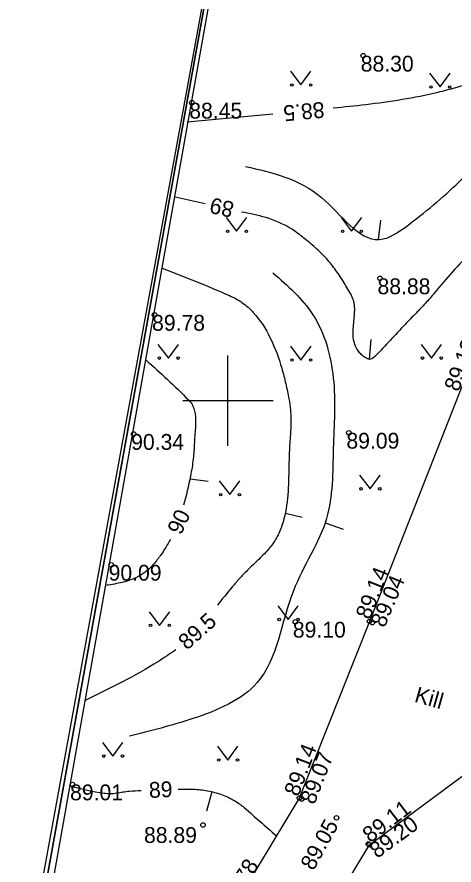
# Model space of a CAD drawing. Extents: x 640151 to 642820, y 6459264 to 6461024.
# Drawn here: x 640990.67 to 641010, y 6460629.46 to 6460666.96 of the extents above; entities that cross this region are included whole.
import ezdxf

# ---------------------------------------------------------------- set-up
doc = ezdxf.new("R2010")
doc.units = 0
for name, color, linetype in [('AED', 7, 'Continuous'), ('HALJASTUS', 7, 'Continuous'), ('HORISONTAAL-EH2000', 7, 'Continuous'), ('KORGUS-EH2000', 7, 'Continuous'), ('MOOTPIIR', 7, 'Continuous'), ('PIIR', 7, 'Continuous'), ('TEE', 7, 'Continuous'), ('VORK', 7, 'Continuous')]:
    doc.layers.add(name, color=color, linetype=linetype)

msp = doc.modelspace()

# ---------------------------------------------------------------- linework, layer by layer
at = {"layer": 'AED'}
msp.add_lwpolyline([(641000.167, 6460673.285), (640991.419, 6460624.036), (640995.1, 6460622.809)], dxfattribs=at)
at = {"layer": 'HALJASTUS'}
for p, q in [((641002.766, 6460664.562), (641003.229, 6460663.956)), ((641003.229, 6460663.956), (641003.675, 6460664.562)), ((641008.92, 6460664.473), (641009.383, 6460663.867)), ((641009.383, 6460663.867), (641009.829, 6460664.473)), ((640999.924, 6460658.092), (641000.387, 6460657.486)), ((641000.387, 6460657.486), (641000.833, 6460658.092)), ((641005.011, 6460658.092), (641005.474, 6460657.486)), ((641005.474, 6460657.486), (641005.92, 6460658.092)), ((640996.906, 6460652.485), (640997.369, 6460651.878)), ((640997.369, 6460651.878), (640997.815, 6460652.485)), ((641002.769, 6460652.399), (641003.233, 6460651.792)), ((641003.233, 6460651.792), (641003.678, 6460652.399)), ((641008.546, 6460652.485), (641009.01, 6460651.878)), ((641009.01, 6460651.878), (641009.455, 6460652.485)), ((641005.827, 6460646.705), (641006.29, 6460646.098)), ((641006.29, 6460646.098), (641006.736, 6460646.705)), ((640999.619, 6460646.446), (641000.082, 6460645.84)), ((641000.082, 6460645.84), (641000.528, 6460646.446)), ((640996.515, 6460640.666), (640996.978, 6460640.06)), ((640996.978, 6460640.06), (640997.424, 6460640.666)), ((641002.205, 6460640.925), (641002.669, 6460640.319)), ((641002.669, 6460640.319), (641003.114, 6460640.925)), ((640994.445, 6460634.887), (640994.909, 6460634.28)), ((640994.909, 6460634.28), (640995.354, 6460634.887)), ((640999.533, 6460634.714), (640999.996, 6460634.107)), ((640999.996, 6460634.107), (641000.442, 6460634.714))]:
    msp.add_line(p, q, dxfattribs=at)
for centre in [(641002.828, 6460663.956), (641003.657, 6460663.956), (641008.982, 6460663.867), (641009.811, 6460663.867), (640999.986, 6460657.486), (641000.815, 6460657.486), (641005.073, 6460657.486), (641005.902, 6460657.486), (640996.968, 6460651.878), (640997.797, 6460651.878), (641008.609, 6460651.878), (641009.437, 6460651.878), (641002.832, 6460651.792), (641003.66, 6460651.792), (641005.889, 6460646.098), (641006.718, 6460646.098), (640999.681, 6460645.84), (641000.51, 6460645.84), (641002.268, 6460640.319), (641003.097, 6460640.319), (640996.577, 6460640.06), (640997.406, 6460640.06), (640994.508, 6460634.28), (640995.337, 6460634.28), (640999.595, 6460634.107), (641000.424, 6460634.107)]:
    msp.add_circle(centre, 0.055, dxfattribs=at)
at = {"layer": 'HORISONTAAL-EH2000'}
for p, q in [((640998.194, 6460662.32), (641001.98, 6460662.683)), ((640998.993, 6460658.699), (640997.666, 6460658.999)), ((641006.662, 6460657.119), (641006.77, 6460657.971)), ((641006.26, 6460651.832), (641006.344, 6460652.698)), ((640998.331, 6460646.541), (640999.128, 6460646.444)), ((641002.55, 6460645.02), (641003.283, 6460644.848)), ((641004.296, 6460644.589), (641005.094, 6460644.308)), ((640999.285, 6460632.706), (640999.047, 6460631.843))]:
    msp.add_line(p, q, dxfattribs=at)
for points in [[(641004.662, 6460662.941), (641006.1, 6460663.094), (641007.704, 6460663.32), (641009.295, 6460663.639), (641010.084, 6460663.845), (641010.477, 6460663.962), (641010.869, 6460664.088), (641011.201, 6460664.262), (641011.491, 6460664.505), (641011.772, 6460664.766), (641012.076, 6460664.994), (641012.664, 6460665.36), (641013.258, 6460665.716), (641014.198, 6460666.124), (641014.364, 6460666.167), (641014.533, 6460666.202), (641015.611, 6460666.334), (641016.689, 6460666.382), (641018.844, 6460666.374), (641020.472, 6460666.373), (641022.099, 6460666.351), (641023.727, 6460666.275), (641024.54, 6460666.208), (641025.354, 6460666.116), (641026.479, 6460665.847), (641027.541, 6460665.386), (641028.565, 6460664.793), (641029.072, 6460664.467), (641029.579, 6460664.132), (641030.172, 6460663.708), (641030.713, 6460663.25), (641031.205, 6460662.748), (641031.648, 6460662.19), (641031.967, 6460661.624)], [(641000.783, 6460660.354), (641004.145, 6460658.974), (641006.689, 6460657.119), (641008.155, 6460657.896), (641010.483, 6460659.923), (641014.406, 6460663.287), (641015.053, 6460663.546), (641018.631, 6460663.546), (641023.459, 6460662.338), (641027.943, 6460659.88), (641029.495, 6460658.715), (641031.133, 6460653.021), (641031.607, 6460649.7), (641032.254, 6460648.32), (641032.987, 6460647.155), (641032.502, 6460645.991), (641031.985, 6460644.804)], [(641013.213, 6460657.909), (641011.774, 6460657.209), (641010.787, 6460656.548), (641009.934, 6460655.695), (641009.139, 6460654.763), (641008.739, 6460654.303), (641008.534, 6460654.08), (641008.325, 6460653.866), (641008.083, 6460653.621), (641007.844, 6460653.371), (641007.369, 6460652.864), (641006.895, 6460652.362), (641006.417, 6460651.882), (641006.348, 6460651.84), (641006.268, 6460651.831), (641006.091, 6460651.891), (641005.915, 6460652.023), (641005.837, 6460652.102), (641005.771, 6460652.184), (641005.617, 6460652.476), (641005.548, 6460652.785), (641005.564, 6460653.428), (641005.608, 6460654.063), (641005.574, 6460654.363), (641005.469, 6460654.642), (641005.306, 6460654.926), (641005.139, 6460655.208), (641004.777, 6460655.756), (641004.362, 6460656.276), (641004.128, 6460656.522), (641003.874, 6460656.756), (641003.357, 6460657.187), (641002.83, 6460657.575), (641001.675, 6460658.093), (641000.602, 6460658.335)], [(640997.095, 6460655.85), (641000.069, 6460654.642), (641000.364, 6460654.501), (641000.637, 6460654.328), (641001.122, 6460653.895), (641001.874, 6460652.764), (641002.381, 6460651.429), (641002.56, 6460650.741), (641002.699, 6460650.07), (641002.762, 6460649.596), (641002.784, 6460649.121), (641002.76, 6460648.408), (641002.742, 6460648.172), (641002.722, 6460647.869), (641002.709, 6460647.56), (641002.694, 6460646.933), (641002.635, 6460645.674), (641002.392, 6460644.478), (641002.148, 6460643.929), (641001.794, 6460643.427), (641001.549, 6460643.164), (641001.3, 6460642.918), (641000.802, 6460642.435), (641000.472, 6460642.084), (641000.153, 6460641.716), (640999.535, 6460640.956)], [(641001.99, 6460655.653), (641003.757, 6460653.798), (641004.663, 6460650.994), (641004.663, 6460647.889), (641004.361, 6460644.783), (641002.895, 6460641.591), (641001.3, 6460637.536), (640998.455, 6460635.941), (640995.652, 6460635.164)], [(640996.372, 6460651.795), (640998.259, 6460650.027), (640998.337, 6460649.942), (640998.401, 6460649.85), (640998.494, 6460649.644), (640998.567, 6460649.172), (640998.551, 6460648.663), (640998.531, 6460648.412), (640998.523, 6460648.29), (640998.517, 6460648.172), (640998.509, 6460647.983), (640998.497, 6460647.795), (640998.463, 6460647.417), (640998.413, 6460647.04), (640998.345, 6460646.662), (640998.041, 6460645.37)], [(640997.453, 6460643.857), (640997.319, 6460643.617), (640997.172, 6460643.379), (640997.012, 6460643.143), (640996.926, 6460643.026), (640996.836, 6460642.91), (640996.148, 6460642.284), (640995.327, 6460641.961), (640994.637, 6460641.831)], [(641031.176, 6460640.47), (641029.538, 6460636.264), (641027.943, 6460630.527), (641026.693, 6460627.81), (641025.766, 6460625.934), (641024.192, 6460624.64), (641022.683, 6460624.381), (641019.428, 6460623.82), (641015.829, 6460624.036), (641011.539, 6460624.294), (641009.103, 6460624.855), (641005.633, 6460625.567), (641003.995, 6460625.2), (641003.154, 6460625.157)], [(640997.69, 6460638.975), (640996.922, 6460638.467), (640993.689, 6460636.742)], [(640993.053, 6460632.946), (640994.519, 6460632.644), (640994.796, 6460632.623), (640995.077, 6460632.651), (640995.358, 6460632.697), (640995.64, 6460632.73), (640996.157, 6460632.759)], [(640997.806, 6460632.817), (640998.399, 6460632.817), (640998.709, 6460632.801), (640999.022, 6460632.76), (640999.639, 6460632.606), (641000.218, 6460632.352), (641000.483, 6460632.188), (641000.608, 6460632.096), (641000.727, 6460631.997), (641002.128, 6460630.768)]]:
    msp.add_spline(points, degree=3, dxfattribs=at)
at = {"layer": 'KORGUS-EH2000'}
for centre in [(641005.986, 6460665.248), (640998.402, 6460663.169), (641006.728, 6460655.404), (640996.756, 6460653.79), (640995.831, 6460648.523), (641005.352, 6460648.576), (640994.834, 6460642.739), (641002.983, 6460640.22), (641006.267, 6460640.239), (641006.39, 6460640.181), (640993.128, 6460633.027), (641003.158, 6460632.427), (641003.27, 6460632.384), (640998.899, 6460631.234), (641004.803, 6460631.549), (641006.212, 6460630.395), (641006.258, 6460630.357)]:
    msp.add_circle(centre, 0.1, dxfattribs=at)
at = {"layer": 'MOOTPIIR'}
msp.add_lwpolyline([(641009.391, 6460700.787), (641103.081, 6460665.39), (641096.302, 6460572.567), (641096.905, 6460561.136), (641083.929, 6460566.269), (641044.74, 6460580.848), (641005.897, 6460591.89), (640985.85, 6460596.376), (640999.953, 6460673.38)], close=True, dxfattribs=at)
at = {"layer": 'PIIR'}
for points in [[(641009.44, 6460700.65), (641102.96, 6460665.34), (641095.82, 6460571.42), (641055.41, 6460586.92), (641024.73, 6460596.57), (640987.79, 6460605.65), (641000.04, 6460673.47)], [(641000.04, 6460673.47), (640987.79, 6460605.65), (640933.48, 6460616.04), (640959.28, 6460666.72), (640975.41, 6460684.26)]]:
    msp.add_lwpolyline(points, close=True, dxfattribs=at)
at = {"layer": 'TEE'}
for points in [[(641026.454, 6460646.267), (641028.558, 6460653.97), (641013.306, 6460658.094), (641010.241, 6460650.358), (641006.267, 6460640.239), (641003.158, 6460632.427), (641000.122, 6460627.411), (640997.456, 6460623.006), (640991.883, 6460624.967), (640991.641, 6460624.217), (640995.453, 6460622.82), (640995.045, 6460621.936), (640995.489, 6460621.12), (640996.376, 6460620.828)], [(641000.069, 6460620.169), (641003.885, 6460626.429), (641006.258, 6460630.357), (641011.901, 6460634.535), (641018.426, 6460632.76)]]:
    msp.add_lwpolyline(points, dxfattribs=at)
at = {"layer": 'VORK'}
for p, q in [((641000, 6460648), (641000, 6460652)), ((640998, 6460650), (641002, 6460650))]:
    msp.add_line(p, q, dxfattribs=at)

# ---------------------------------------------------------------- texts
at = {"layer": 'HORISONTAAL-EH2000'}
for s, rotation, p in [('88.5', 185.4801, (641004.237, 6460663.214)), ('89', 167.2694, (641000.314, 6460658.762)), ('90', 65.2792, (640997.925, 6460644.025)), ('89.5', 41.6083, (640998.19, 6460638.939)), ('89', 2.6898, (640996.523, 6460632.427))]:
    msp.add_text(s, height=0.7, rotation=rotation, dxfattribs=at).set_placement(p)
at = {"layer": 'KORGUS-EH2000'}
for s, p in [('88.30', (641005.875, 6460664.547)), ('88.45', (640998.291, 6460662.468)), ('88.88', (641006.617, 6460654.703)), ('89.78', (640996.645, 6460653.089)), ('89.09', (641005.241, 6460647.875)), ('90.34', (640995.72, 6460647.822)), ('90.09', (640994.723, 6460642.038)), ('89.10', (641002.872, 6460639.519)), ('89.01', (640993.017, 6460632.326)), ('88.89', (640996.288, 6460630.441))]:
    msp.add_text(s, height=0.7, dxfattribs=at).set_placement(p)
for s, rotation, p in [('89.13', 69.1239, (641010.198, 6460650.358)), ('89.14', 68.4902, (641006.276, 6460640.281)), ('89.04', 66.9192, (641006.926, 6460639.925)), ('89.14', 69.1544, (641003.116, 6460632.459)), ('89.07', 68.5193, (641003.822, 6460632.101)), ('89.11', 36.9824, (641006.29, 6460630.42)), ('89.05', 61.0969, (641003.784, 6460629.182)), ('89.20', 36.1721, (641006.6, 6460629.732)), ('88.78', 58.5834, (641000.164, 6460627.457))]:
    msp.add_text(s, height=0.7, rotation=rotation, dxfattribs=at).set_placement(p)
at = {"layer": 'TEE'}
msp.add_text('Kill', height=0.6999, rotation=344.0834, dxfattribs=at).set_placement((641008.213, 6460636.692))

doc.saveas('drawing.dxf')
